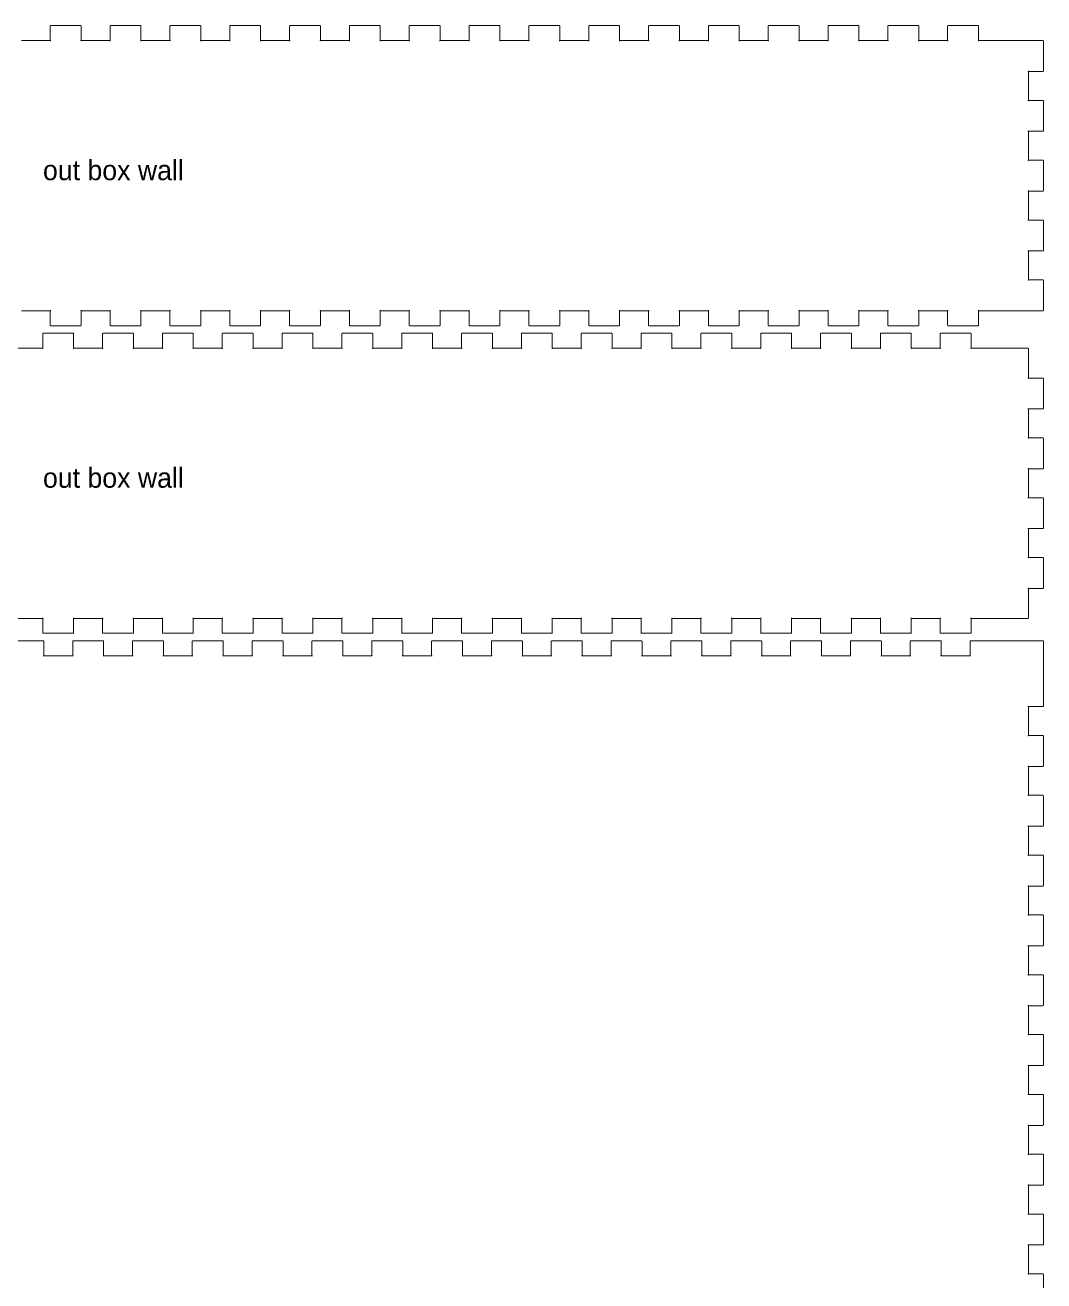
# Model space of a CAD drawing. Extents: x 10 to 772, y 10 to 1010.
# Drawn here: x 186 to 390.3, y 757.9 to 1009.8 of the extents above; entities that cross this region are included whole.
import ezdxf

# ---------------------------------------------------------------- set-up
doc = ezdxf.new("R2010")
doc.units = 0
doc.layers.get('0').update_dxf_attribs({"linetype": 'CONTINUOUS'})

msp = doc.modelspace()

# ---------------------------------------------------------------- linework, layer by layer
at = {"color": 0, "const_width": 0.2}
for points in [[(185.2, 952.5), (191, 952.5), (191.01, 952.5), (191.042, 952.514), (191.037, 952.539), (191.014, 952.542), (191, 952.511), (191, 952.5), (191, 949.6), (191, 949.583), (191.029, 949.53), (191.081, 949.501), (191.099, 949.501), (197.101, 949.501), (197.117, 949.501), (197.17, 949.53), (197.2, 949.583), (197.2, 949.6), (197.2, 952.5), (197.2, 952.511), (197.185, 952.542), (197.163, 952.539), (197.157, 952.514), (197.189, 952.5), (197.2, 952.5), (203, 952.5), (203.01, 952.5), (203.042, 952.514), (203.037, 952.539), (203.014, 952.542), (203, 952.511), (203, 952.5), (203, 949.6), (203, 949.583), (203.029, 949.53), (203.083, 949.501), (203.101, 949.501), (209.1, 949.501), (209.116, 949.501), (209.17, 949.53), (209.2, 949.583), (209.2, 949.6), (209.2, 952.5), (209.2, 952.511), (209.185, 952.542), (209.161, 952.539), (209.157, 952.514), (209.189, 952.5), (209.2, 952.5), (215, 952.5), (215.01, 952.5), (215.041, 952.514), (215.037, 952.539), (215.014, 952.542), (215, 952.511), (215, 952.5), (215, 949.6), (215, 949.583), (215.029, 949.53), (215.082, 949.501), (215.099, 949.501), (221.099, 949.501), (221.116, 949.501), (221.17, 949.53), (221.2, 949.583), (221.2, 949.6), (221.2, 952.5), (221.2, 952.511), (221.185, 952.542), (221.161, 952.539), (221.157, 952.514), (221.189, 952.5), (221.2, 952.5), (227, 952.5), (227.01, 952.5), (227.041, 952.514), (227.037, 952.539), (227.014, 952.542), (227, 952.511), (227, 952.5), (227, 949.6), (227, 949.583), (227.029, 949.53), (227.081, 949.501), (227.099, 949.501), (233.101, 949.501), (233.117, 949.501), (233.17, 949.53), (233.2, 949.583), (233.2, 949.6), (233.2, 952.5), (233.2, 952.511), (233.185, 952.542), (233.163, 952.539), (233.157, 952.514), (233.189, 952.5), (233.2, 952.5), (239, 952.5), (239.01, 952.5), (239.042, 952.514), (239.037, 952.539), (239.014, 952.542), (239, 952.511), (239, 952.5), (239, 949.6), (239, 949.583), (239.029, 949.53), (239.083, 949.501), (239.101, 949.501), (245.1, 949.501), (245.117, 949.501), (245.171, 949.53), (245.2, 949.583), (245.2, 949.6), (245.2, 952.5), (245.2, 952.511), (245.185, 952.542), (245.163, 952.539), (245.157, 952.514), (245.189, 952.5), (245.2, 952.5), (251, 952.5), (251.01, 952.5), (251.041, 952.514), (251.037, 952.539), (251.014, 952.542), (251, 952.511), (251, 952.5), (251, 949.6), (251, 949.583), (251.029, 949.53), (251.083, 949.501), (251.101, 949.501), (257.099, 949.501), (257.116, 949.501), (257.169, 949.53), (257.2, 949.583), (257.2, 949.6), (257.2, 952.5), (257.2, 952.511), (257.185, 952.542), (257.161, 952.539), (257.157, 952.514), (257.189, 952.5), (257.2, 952.5), (263, 952.5), (263.01, 952.5), (263.041, 952.514), (263.037, 952.539), (263.014, 952.542), (263, 952.511), (263, 952.5), (263, 949.6), (263, 949.583), (263.029, 949.53), (263.083, 949.501), (263.101, 949.501), (269.101, 949.501), (269.117, 949.501), (269.171, 949.53), (269.2, 949.583), (269.2, 949.6), (269.2, 952.5), (269.2, 952.511), (269.185, 952.542), (269.162, 952.539), (269.157, 952.514), (269.189, 952.5), (269.2, 952.5), (275, 952.5), (275.01, 952.5), (275.041, 952.514), (275.037, 952.539), (275.014, 952.542), (275, 952.511), (275, 952.5), (275, 949.6), (275, 949.583), (275.029, 949.53), (275.083, 949.501), (275.101, 949.501), (281.1, 949.501), (281.117, 949.501), (281.171, 949.53), (281.2, 949.583), (281.2, 949.6), (281.2, 952.5), (281.2, 952.511), (281.185, 952.542), (281.162, 952.539), (281.157, 952.514), (281.189, 952.5), (281.2, 952.5), (287, 952.5), (287.009, 952.5), (287.041, 952.514), (287.037, 952.539), (287.014, 952.542), (287, 952.511), (287, 952.5), (287, 949.6), (287, 949.583), (287.029, 949.53), (287.082, 949.501), (287.1, 949.501), (293.1, 949.501), (293.117, 949.501), (293.171, 949.53), (293.2, 949.583), (293.2, 949.6), (293.2, 952.5), (293.2, 952.511), (293.184, 952.542), (293.163, 952.539), (293.157, 952.514), (293.189, 952.5), (293.2, 952.5), (299, 952.5), (299.01, 952.5), (299.041, 952.514), (299.037, 952.539), (299.014, 952.542), (299, 952.511), (299, 952.5), (299, 949.6), (299, 949.583), (299.029, 949.53), (299.083, 949.501), (299.101, 949.501), (305.101, 949.501), (305.117, 949.501), (305.171, 949.53), (305.2, 949.583), (305.2, 949.6), (305.2, 952.5), (305.2, 952.511), (305.185, 952.542), (305.162, 952.539), (305.157, 952.514), (305.189, 952.5), (305.2, 952.5), (311, 952.5), (311.01, 952.5), (311.041, 952.514), (311.037, 952.539), (311.013, 952.542), (311, 952.511), (311, 952.5), (311, 949.6), (311, 949.583), (311.029, 949.53), (311.083, 949.501), (311.1, 949.501), (317.1, 949.501), (317.117, 949.501), (317.17, 949.53), (317.199, 949.583), (317.199, 949.6), (317.199, 952.5), (317.199, 952.511), (317.184, 952.542), (317.162, 952.539), (317.157, 952.514), (317.188, 952.5), (317.199, 952.5), (323, 952.5), (323.009, 952.5), (323.041, 952.514), (323.037, 952.539), (323.014, 952.542), (323, 952.511), (323, 952.5), (323, 949.6), (323, 949.583), (323.029, 949.53), (323.082, 949.501), (323.1, 949.501), (329.1, 949.501), (329.117, 949.501), (329.171, 949.53), (329.2, 949.583), (329.2, 949.6), (329.2, 952.5), (329.2, 952.511), (329.184, 952.542), (329.162, 952.539), (329.157, 952.514), (329.189, 952.5), (329.2, 952.5), (335, 952.5), (335.009, 952.5), (335.041, 952.514), (335.037, 952.539), (335.014, 952.542), (335, 952.511), (335, 952.5), (335, 949.6), (335, 949.583), (335.029, 949.53), (335.082, 949.501), (335.1, 949.501), (341.1, 949.501), (341.117, 949.501), (341.171, 949.53), (341.2, 949.583), (341.2, 949.6), (341.2, 952.5), (341.2, 952.511), (341.184, 952.542), (341.162, 952.539), (341.157, 952.514), (341.188, 952.5), (341.2, 952.5), (347, 952.5), (347.009, 952.5), (347.041, 952.514), (347.037, 952.539), (347.013, 952.542), (347, 952.511), (347, 952.5), (347, 949.6), (347, 949.583), (347.029, 949.53), (347.082, 949.501), (347.1, 949.501), (353.099, 949.501), (353.116, 949.501), (353.169, 949.53), (353.201, 949.583), (353.201, 949.6), (353.201, 952.5), (353.201, 952.511), (353.183, 952.542), (353.162, 952.539), (353.155, 952.514), (353.187, 952.5), (353.201, 952.5), (359.001, 952.5), (359.008, 952.5), (359.04, 952.514), (359.036, 952.539), (359.015, 952.542), (359.001, 952.511), (359.001, 952.5), (359.001, 949.6), (359.001, 949.583), (359.029, 949.53), (359.082, 949.501), (359.1, 949.501), (365.1, 949.501), (365.118, 949.501), (365.171, 949.53), (365.199, 949.583), (365.199, 949.6), (365.199, 952.5), (365.199, 952.511), (365.185, 952.542), (365.164, 952.539), (365.157, 952.514), (365.189, 952.5), (365.199, 952.5), (370.999, 952.5), (371.009, 952.5), (371.041, 952.514), (371.038, 952.539), (371.013, 952.542), (370.999, 952.511), (370.999, 952.5), (370.999, 949.6), (370.999, 949.583), (371.027, 949.53), (371.083, 949.501), (371.101, 949.501), (377.102, 949.501), (377.116, 949.501), (377.169, 949.53), (377.201, 949.583), (377.201, 949.6), (377.201, 952.5), (377.201, 952.511), (377.183, 952.542), (377.162, 952.539), (377.158, 952.514), (377.19, 952.5), (377.201, 952.5), (387.1, 952.5), (390.102, 952.5), (390.116, 952.5), (390.172, 952.528), (390.2, 952.581), (390.2, 952.599), (390.2, 958.6), (390.2, 958.617), (390.172, 958.67), (390.116, 958.698), (390.102, 958.698), (387.198, 958.698), (387.188, 958.698), (387.156, 958.688), (387.163, 958.663), (387.184, 958.659), (387.198, 958.691), (387.198, 958.698), (387.198, 964.502), (387.198, 964.512), (387.184, 964.544), (387.163, 964.54), (387.156, 964.516), (387.188, 964.502), (387.198, 964.502), (390.102, 964.502), (390.116, 964.502), (390.172, 964.53), (390.2, 964.583), (390.2, 964.6), (390.2, 970.601), (390.2, 970.619), (390.172, 970.672), (390.116, 970.7), (390.102, 970.7), (387.198, 970.7), (387.188, 970.7), (387.156, 970.686), (387.163, 970.661), (387.184, 970.657), (387.198, 970.689), (387.198, 970.7), (387.198, 976.499), (387.198, 976.51), (387.184, 976.542), (387.163, 976.538), (387.156, 976.514), (387.188, 976.499), (387.198, 976.499), (390.102, 976.499), (390.116, 976.499), (390.172, 976.531), (390.2, 976.584), (390.2, 976.602), (390.2, 982.599), (390.2, 982.62), (390.172, 982.67), (390.116, 982.701), (390.102, 982.701), (387.198, 982.701), (387.188, 982.701), (387.156, 982.687), (387.163, 982.663), (387.184, 982.659), (387.198, 982.691), (387.198, 982.701), (387.198, 988.501), (387.198, 988.512), (387.184, 988.543), (387.163, 988.54), (387.156, 988.515), (387.188, 988.501), (387.198, 988.501), (390.102, 988.501), (390.116, 988.501), (390.172, 988.529), (390.2, 988.586), (390.2, 988.6), (390.2, 994.601), (390.2, 994.618), (390.172, 994.671), (390.116, 994.699), (390.102, 994.699), (387.198, 994.699), (387.188, 994.699), (387.156, 994.685), (387.163, 994.664), (387.184, 994.657), (387.198, 994.689), (387.198, 994.699), (387.198, 1000.5), (387.198, 1000.51), (387.184, 1000.54), (387.163, 1000.54), (387.156, 1000.52), (387.188, 1000.5), (387.198, 1000.5), (390.102, 1000.5), (390.116, 1000.5), (390.172, 1000.53), (390.2, 1000.58), (390.2, 1000.6), (390.2, 1006.6), (390.2, 1006.62), (390.172, 1006.67), (390.116, 1006.7), (390.102, 1006.7), (387.1, 1006.7), (377.201, 1006.7), (377.19, 1006.7), (377.158, 1006.69), (377.162, 1006.66), (377.183, 1006.66), (377.201, 1006.69), (377.201, 1006.7), (377.201, 1009.6), (377.201, 1009.62), (377.169, 1009.67), (377.116, 1009.7), (377.102, 1009.7), (371.101, 1009.7), (371.083, 1009.7), (371.027, 1009.67), (370.999, 1009.62), (370.999, 1009.6), (370.999, 1006.7), (370.999, 1006.69), (371.013, 1006.66), (371.038, 1006.66), (371.041, 1006.69), (371.009, 1006.7), (370.999, 1006.7), (365.199, 1006.7), (365.189, 1006.7), (365.157, 1006.69), (365.164, 1006.66), (365.185, 1006.66), (365.199, 1006.69), (365.199, 1006.7), (365.199, 1009.6), (365.199, 1009.62), (365.171, 1009.67), (365.118, 1009.7), (365.1, 1009.7), (359.1, 1009.7), (359.082, 1009.7), (359.029, 1009.67), (359.001, 1009.62), (359.001, 1009.6), (359.001, 1006.7), (359.001, 1006.69), (359.015, 1006.66), (359.036, 1006.66), (359.04, 1006.69), (359.008, 1006.7), (359.001, 1006.7), (353.201, 1006.7), (353.187, 1006.7), (353.155, 1006.69), (353.162, 1006.66), (353.183, 1006.66), (353.201, 1006.69), (353.201, 1006.7), (353.201, 1009.6), (353.201, 1009.62), (353.169, 1009.67), (353.116, 1009.7), (353.099, 1009.7), (347.1, 1009.7), (347.082, 1009.7), (347.029, 1009.67), (347, 1009.62), (347, 1009.6), (347, 1006.7), (347, 1006.69), (347.013, 1006.66), (347.037, 1006.66), (347.041, 1006.69), (347.009, 1006.7), (347, 1006.7), (341.2, 1006.7), (341.188, 1006.7), (341.157, 1006.69), (341.162, 1006.66), (341.184, 1006.66), (341.2, 1006.69), (341.2, 1006.7), (341.2, 1009.6), (341.2, 1009.62), (341.171, 1009.67), (341.117, 1009.7), (341.1, 1009.7), (335.1, 1009.7), (335.082, 1009.7), (335.029, 1009.67), (335, 1009.62), (335, 1009.6), (335, 1006.7), (335, 1006.69), (335.014, 1006.66), (335.037, 1006.66), (335.041, 1006.69), (335.009, 1006.7), (335, 1006.7), (329.2, 1006.7), (329.189, 1006.7), (329.157, 1006.69), (329.162, 1006.66), (329.184, 1006.66), (329.2, 1006.69), (329.2, 1006.7), (329.2, 1009.6), (329.2, 1009.62), (329.171, 1009.67), (329.117, 1009.7), (329.1, 1009.7), (323.1, 1009.7), (323.082, 1009.7), (323.029, 1009.67), (323, 1009.62), (323, 1009.6), (323, 1006.7), (323, 1006.69), (323.014, 1006.66), (323.037, 1006.66), (323.041, 1006.69), (323.009, 1006.7), (323, 1006.7), (317.199, 1006.7), (317.188, 1006.7), (317.157, 1006.69), (317.162, 1006.66), (317.184, 1006.66), (317.199, 1006.69), (317.199, 1006.7), (317.199, 1009.6), (317.199, 1009.62), (317.17, 1009.67), (317.117, 1009.7), (317.1, 1009.7), (311.1, 1009.7), (311.083, 1009.7), (311.029, 1009.67), (311, 1009.62), (311, 1009.6), (311, 1006.7), (311, 1006.69), (311.013, 1006.66), (311.037, 1006.66), (311.041, 1006.69), (311.01, 1006.7), (311, 1006.7), (305.2, 1006.7), (305.189, 1006.7), (305.157, 1006.69), (305.162, 1006.66), (305.185, 1006.66), (305.2, 1006.69), (305.2, 1006.7), (305.2, 1009.6), (305.2, 1009.62), (305.171, 1009.67), (305.117, 1009.7), (305.101, 1009.7), (299.101, 1009.7), (299.083, 1009.7), (299.029, 1009.67), (299, 1009.62), (299, 1009.6), (299, 1006.7), (299, 1006.69), (299.014, 1006.66), (299.037, 1006.66), (299.041, 1006.69), (299.01, 1006.7), (299, 1006.7), (293.2, 1006.7), (293.189, 1006.7), (293.157, 1006.69), (293.163, 1006.66), (293.184, 1006.66), (293.2, 1006.69), (293.2, 1006.7), (293.2, 1009.6), (293.2, 1009.62), (293.171, 1009.67), (293.117, 1009.7), (293.1, 1009.7), (287.1, 1009.7), (287.082, 1009.7), (287.029, 1009.67), (287, 1009.62), (287, 1009.6), (287, 1006.7), (287, 1006.69), (287.014, 1006.66), (287.037, 1006.66), (287.041, 1006.69), (287.009, 1006.7), (287, 1006.7), (281.2, 1006.7), (281.189, 1006.7), (281.157, 1006.69), (281.162, 1006.66), (281.185, 1006.66), (281.2, 1006.69), (281.2, 1006.7), (281.2, 1009.6), (281.2, 1009.62), (281.171, 1009.67), (281.117, 1009.7), (281.1, 1009.7), (275.101, 1009.7), (275.083, 1009.7), (275.029, 1009.67), (275, 1009.62), (275, 1009.6), (275, 1006.7), (275, 1006.69), (275.014, 1006.66), (275.037, 1006.66), (275.041, 1006.69), (275.01, 1006.7), (275, 1006.7), (269.2, 1006.7), (269.189, 1006.7), (269.157, 1006.69), (269.162, 1006.66), (269.185, 1006.66), (269.2, 1006.69), (269.2, 1006.7), (269.2, 1009.6), (269.2, 1009.62), (269.171, 1009.67), (269.117, 1009.7), (269.101, 1009.7), (263.101, 1009.7), (263.083, 1009.7), (263.029, 1009.67), (263, 1009.62), (263, 1009.6), (263, 1006.7), (263, 1006.69), (263.014, 1006.66), (263.037, 1006.66), (263.041, 1006.69), (263.01, 1006.7), (263, 1006.7), (257.2, 1006.7), (257.189, 1006.7), (257.157, 1006.69), (257.161, 1006.66), (257.185, 1006.66), (257.2, 1006.69), (257.2, 1006.7), (257.2, 1009.6), (257.2, 1009.62), (257.169, 1009.67), (257.116, 1009.7), (257.099, 1009.7), (251.101, 1009.7), (251.083, 1009.7), (251.029, 1009.67), (251, 1009.62), (251, 1009.6), (251, 1006.7), (251, 1006.69), (251.014, 1006.66), (251.037, 1006.66), (251.041, 1006.69), (251.01, 1006.7), (251, 1006.7), (245.2, 1006.7), (245.189, 1006.7), (245.157, 1006.69), (245.163, 1006.66), (245.185, 1006.66), (245.2, 1006.69), (245.2, 1006.7), (245.2, 1009.6), (245.2, 1009.62), (245.171, 1009.67), (245.117, 1009.7), (245.1, 1009.7), (239.101, 1009.7), (239.083, 1009.7), (239.029, 1009.67), (239, 1009.62), (239, 1009.6), (239, 1006.7), (239, 1006.69), (239.014, 1006.66), (239.037, 1006.66), (239.042, 1006.69), (239.01, 1006.7), (239, 1006.7), (233.2, 1006.7), (233.189, 1006.7), (233.157, 1006.69), (233.163, 1006.66), (233.185, 1006.66), (233.2, 1006.69), (233.2, 1006.7), (233.2, 1009.6), (233.2, 1009.62), (233.17, 1009.67), (233.117, 1009.7), (233.101, 1009.7), (227.099, 1009.7), (227.081, 1009.7), (227.029, 1009.67), (227, 1009.62), (227, 1009.6), (227, 1006.7), (227, 1006.69), (227.014, 1006.66), (227.037, 1006.66), (227.041, 1006.69), (227.01, 1006.7), (227, 1006.7), (221.2, 1006.7), (221.189, 1006.7), (221.157, 1006.69), (221.161, 1006.66), (221.185, 1006.66), (221.2, 1006.69), (221.2, 1006.7), (221.2, 1009.6), (221.2, 1009.62), (221.17, 1009.67), (221.116, 1009.7), (221.099, 1009.7), (215.099, 1009.7), (215.082, 1009.7), (215.029, 1009.67), (215, 1009.62), (215, 1009.6), (215, 1006.7), (215, 1006.69), (215.014, 1006.66), (215.037, 1006.66), (215.041, 1006.69), (215.01, 1006.7), (215, 1006.7), (209.2, 1006.7), (209.189, 1006.7), (209.157, 1006.69), (209.161, 1006.66), (209.185, 1006.66), (209.2, 1006.69), (209.2, 1006.7), (209.2, 1009.6), (209.2, 1009.62), (209.17, 1009.67), (209.116, 1009.7), (209.1, 1009.7), (203.101, 1009.7), (203.083, 1009.7), (203.029, 1009.67), (203, 1009.62), (203, 1009.6), (203, 1006.7), (203, 1006.69), (203.014, 1006.66), (203.037, 1006.66), (203.042, 1006.69), (203.01, 1006.7), (203, 1006.7), (197.2, 1006.7), (197.189, 1006.7), (197.157, 1006.69), (197.163, 1006.66), (197.185, 1006.66), (197.2, 1006.69), (197.2, 1006.7), (197.2, 1009.6), (197.2, 1009.62), (197.17, 1009.67), (197.117, 1009.7), (197.101, 1009.7), (191.099, 1009.7), (191.081, 1009.7), (191.029, 1009.67), (191, 1009.62), (191, 1009.6), (191, 1006.7), (191, 1006.69), (191.014, 1006.66), (191.037, 1006.66), (191.042, 1006.69), (191.01, 1006.7), (191, 1006.7), (185.2, 1006.7)], [(183.7, 890.799), (189.5, 890.799), (189.509, 890.799), (189.541, 890.813), (189.537, 890.838), (189.513, 890.841), (189.5, 890.81), (189.5, 890.799), (189.5, 887.899), (189.5, 887.885), (189.528, 887.829), (189.582, 887.801), (189.6, 887.801), (195.6, 887.801), (195.617, 887.801), (195.67, 887.829), (195.699, 887.885), (195.699, 887.899), (195.699, 890.799), (195.699, 890.81), (195.684, 890.841), (195.662, 890.838), (195.657, 890.813), (195.688, 890.799), (195.699, 890.799), (201.5, 890.799), (201.509, 890.799), (201.541, 890.813), (201.537, 890.838), (201.513, 890.841), (201.5, 890.81), (201.5, 890.799), (201.5, 887.899), (201.5, 887.885), (201.529, 887.829), (201.582, 887.801), (201.6, 887.801), (207.6, 887.801), (207.617, 887.801), (207.67, 887.829), (207.701, 887.885), (207.701, 887.899), (207.701, 890.799), (207.701, 890.81), (207.686, 890.841), (207.662, 890.838), (207.658, 890.813), (207.69, 890.799), (207.701, 890.799), (213.499, 890.799), (213.509, 890.799), (213.541, 890.813), (213.537, 890.838), (213.513, 890.841), (213.499, 890.81), (213.499, 890.799), (213.499, 887.899), (213.499, 887.885), (213.528, 887.829), (213.582, 887.801), (213.6, 887.801), (219.6, 887.801), (219.617, 887.801), (219.67, 887.829), (219.7, 887.885), (219.7, 887.899), (219.7, 890.799), (219.7, 890.81), (219.685, 890.841), (219.662, 890.838), (219.658, 890.813), (219.69, 890.799), (219.7, 890.799), (225.501, 890.799), (225.51, 890.799), (225.542, 890.813), (225.538, 890.838), (225.515, 890.841), (225.501, 890.81), (225.501, 890.799), (225.501, 887.899), (225.501, 887.885), (225.53, 887.829), (225.582, 887.801), (225.6, 887.801), (231.6, 887.801), (231.617, 887.801), (231.67, 887.829), (231.699, 887.885), (231.699, 887.899), (231.699, 890.799), (231.699, 890.81), (231.684, 890.841), (231.662, 890.838), (231.656, 890.813), (231.688, 890.799), (231.699, 890.799), (237.5, 890.799), (237.509, 890.799), (237.541, 890.813), (237.537, 890.838), (237.513, 890.841), (237.5, 890.81), (237.5, 890.799), (237.5, 887.899), (237.5, 887.885), (237.528, 887.829), (237.582, 887.801), (237.6, 887.801), (243.6, 887.801), (243.616, 887.801), (243.67, 887.829), (243.701, 887.885), (243.701, 887.899), (243.701, 890.799), (243.701, 890.81), (243.685, 890.841), (243.662, 890.838), (243.658, 890.813), (243.689, 890.799), (243.701, 890.799), (249.499, 890.799), (249.509, 890.799), (249.541, 890.813), (249.537, 890.838), (249.513, 890.841), (249.499, 890.81), (249.499, 890.799), (249.499, 887.899), (249.499, 887.885), (249.528, 887.829), (249.582, 887.801), (249.6, 887.801), (255.6, 887.801), (255.616, 887.801), (255.67, 887.829), (255.7, 887.885), (255.7, 887.899), (255.7, 890.799), (255.7, 890.81), (255.685, 890.841), (255.662, 890.838), (255.658, 890.813), (255.689, 890.799), (255.7, 890.799), (261.501, 890.799), (261.51, 890.799), (261.542, 890.813), (261.538, 890.838), (261.515, 890.841), (261.501, 890.81), (261.501, 890.799), (261.501, 887.899), (261.501, 887.885), (261.53, 887.829), (261.582, 887.801), (261.6, 887.801), (267.6, 887.801), (267.617, 887.801), (267.67, 887.829), (267.7, 887.885), (267.7, 887.899), (267.7, 890.799), (267.7, 890.81), (267.685, 890.841), (267.662, 890.838), (267.658, 890.813), (267.69, 890.799), (267.7, 890.799), (273.5, 890.799), (273.51, 890.799), (273.542, 890.813), (273.538, 890.838), (273.514, 890.841), (273.5, 890.81), (273.5, 890.799), (273.5, 887.899), (273.5, 887.885), (273.529, 887.829), (273.582, 887.801), (273.6, 887.801), (279.6, 887.801), (279.616, 887.801), (279.67, 887.829), (279.701, 887.885), (279.701, 887.899), (279.701, 890.799), (279.701, 890.81), (279.685, 890.841), (279.662, 890.838), (279.658, 890.813), (279.689, 890.799), (279.701, 890.799), (285.501, 890.799), (285.51, 890.799), (285.542, 890.813), (285.538, 890.838), (285.514, 890.841), (285.501, 890.81), (285.501, 890.799), (285.501, 887.899), (285.501, 887.885), (285.53, 887.829), (285.582, 887.801), (285.6, 887.801), (291.6, 887.801), (291.616, 887.801), (291.67, 887.829), (291.7, 887.885), (291.7, 887.899), (291.7, 890.799), (291.7, 890.81), (291.685, 890.841), (291.662, 890.838), (291.658, 890.813), (291.689, 890.799), (291.7, 890.799), (297.501, 890.799), (297.51, 890.799), (297.542, 890.813), (297.538, 890.838), (297.514, 890.841), (297.501, 890.81), (297.501, 890.799), (297.501, 887.899), (297.501, 887.885), (297.53, 887.829), (297.582, 887.801), (297.6, 887.801), (303.6, 887.801), (303.616, 887.801), (303.67, 887.829), (303.7, 887.885), (303.7, 887.899), (303.7, 890.799), (303.7, 890.81), (303.685, 890.841), (303.662, 890.838), (303.658, 890.813), (303.689, 890.799), (303.7, 890.799), (309.5, 890.799), (309.51, 890.799), (309.542, 890.813), (309.538, 890.838), (309.514, 890.841), (309.5, 890.81), (309.5, 890.799), (309.5, 887.899), (309.5, 887.885), (309.529, 887.829), (309.582, 887.801), (309.6, 887.801), (315.6, 887.801), (315.616, 887.801), (315.67, 887.829), (315.7, 887.885), (315.7, 887.899), (315.7, 890.799), (315.7, 890.81), (315.685, 890.841), (315.662, 890.838), (315.657, 890.813), (315.689, 890.799), (315.7, 890.799), (321.501, 890.799), (321.51, 890.799), (321.542, 890.813), (321.538, 890.838), (321.514, 890.841), (321.501, 890.81), (321.501, 890.799), (321.501, 887.899), (321.501, 887.885), (321.529, 887.829), (321.582, 887.801), (321.6, 887.801), (327.6, 887.801), (327.616, 887.801), (327.67, 887.829), (327.7, 887.885), (327.7, 887.899), (327.7, 890.799), (327.7, 890.81), (327.685, 890.841), (327.662, 890.838), (327.658, 890.813), (327.689, 890.799), (327.7, 890.799), (333.5, 890.799), (333.51, 890.799), (333.542, 890.813), (333.538, 890.838), (333.514, 890.841), (333.5, 890.81), (333.5, 890.799), (333.5, 887.899), (333.5, 887.885), (333.53, 887.829), (333.582, 887.801), (333.6, 887.801), (339.6, 887.801), (339.616, 887.801), (339.67, 887.829), (339.7, 887.885), (339.7, 887.899), (339.7, 890.799), (339.7, 890.81), (339.685, 890.841), (339.662, 890.838), (339.658, 890.813), (339.689, 890.799), (339.7, 890.799), (345.5, 890.799), (345.51, 890.799), (345.542, 890.813), (345.538, 890.838), (345.514, 890.841), (345.5, 890.81), (345.5, 890.799), (345.5, 887.899), (345.5, 887.885), (345.529, 887.829), (345.582, 887.801), (345.599, 887.801), (351.599, 887.801), (351.616, 887.801), (351.67, 887.829), (351.7, 887.885), (351.7, 887.899), (351.7, 890.799), (351.7, 890.81), (351.685, 890.841), (351.662, 890.838), (351.657, 890.813), (351.689, 890.799), (351.7, 890.799), (357.501, 890.799), (357.509, 890.799), (357.54, 890.813), (357.537, 890.838), (357.516, 890.841), (357.501, 890.81), (357.501, 890.799), (357.501, 887.899), (357.501, 887.885), (357.53, 887.829), (357.583, 887.801), (357.6, 887.801), (363.601, 887.801), (363.615, 887.801), (363.672, 887.829), (363.7, 887.885), (363.7, 887.899), (363.7, 890.799), (363.7, 890.81), (363.686, 890.841), (363.661, 890.838), (363.657, 890.813), (363.689, 890.799), (363.7, 890.799), (369.499, 890.799), (369.51, 890.799), (369.542, 890.813), (369.538, 890.838), (369.514, 890.841), (369.499, 890.81), (369.499, 890.799), (369.499, 887.899), (369.499, 887.885), (369.528, 887.829), (369.581, 887.801), (369.598, 887.801), (375.599, 887.801), (375.617, 887.801), (375.67, 887.829), (375.701, 887.885), (375.701, 887.899), (375.701, 890.799), (375.701, 890.81), (375.684, 890.841), (375.662, 890.838), (375.659, 890.813), (375.691, 890.799), (375.701, 890.799), (387.1, 890.799), (387.117, 890.799), (387.17, 890.831), (387.198, 890.884), (387.198, 890.901), (387.198, 896.8), (387.198, 896.81), (387.184, 896.842), (387.163, 896.839), (387.156, 896.814), (387.188, 896.8), (387.198, 896.8), (390.102, 896.8), (390.116, 896.8), (390.172, 896.832), (390.2, 896.885), (390.2, 896.899), (390.2, 902.899), (390.2, 902.917), (390.172, 902.97), (390.116, 902.998), (390.102, 902.998), (387.198, 902.998), (387.188, 902.998), (387.156, 902.984), (387.163, 902.963), (387.184, 902.959), (387.198, 902.991), (387.198, 902.998), (387.198, 908.801), (387.198, 908.812), (387.184, 908.844), (387.163, 908.837), (387.156, 908.816), (387.188, 908.801), (387.198, 908.801), (390.102, 908.801), (390.116, 908.801), (390.172, 908.83), (390.2, 908.883), (390.2, 908.9), (390.2, 914.901), (390.2, 914.919), (390.172, 914.972), (390.116, 915), (390.102, 915), (387.198, 915), (387.188, 915), (387.156, 914.986), (387.163, 914.961), (387.184, 914.957), (387.198, 914.989), (387.198, 915), (387.198, 920.799), (387.198, 920.81), (387.184, 920.842), (387.163, 920.838), (387.156, 920.813), (387.188, 920.799), (387.198, 920.799), (390.102, 920.799), (390.116, 920.799), (390.172, 920.831), (390.2, 920.884), (390.2, 920.902), (390.2, 926.899), (390.2, 926.917), (390.172, 926.973), (390.116, 927.001), (390.102, 927.001), (387.198, 927.001), (387.188, 927.001), (387.156, 926.987), (387.163, 926.962), (387.184, 926.959), (387.198, 926.991), (387.198, 927.001), (387.198, 932.801), (387.198, 932.811), (387.184, 932.843), (387.163, 932.84), (387.156, 932.815), (387.188, 932.801), (387.198, 932.801), (390.102, 932.801), (390.116, 932.801), (390.172, 932.829), (390.2, 932.882), (390.2, 932.9), (390.2, 938.9), (390.2, 938.918), (390.172, 938.971), (390.116, 938.999), (390.102, 938.999), (387.198, 938.999), (387.188, 938.999), (387.156, 938.985), (387.163, 938.964), (387.184, 938.957), (387.198, 938.989), (387.198, 938.999), (387.198, 944.901), (387.198, 944.919), (387.17, 944.972), (387.117, 945), (387.1, 945), (375.701, 945), (375.691, 945), (375.659, 944.986), (375.662, 944.961), (375.684, 944.958), (375.701, 944.989), (375.701, 945), (375.701, 947.9), (375.701, 947.917), (375.67, 947.97), (375.617, 947.999), (375.599, 947.999), (369.598, 947.999), (369.581, 947.999), (369.528, 947.97), (369.499, 947.917), (369.499, 947.9), (369.499, 945), (369.499, 944.989), (369.514, 944.958), (369.538, 944.961), (369.542, 944.986), (369.51, 945), (369.499, 945), (363.7, 945), (363.689, 945), (363.657, 944.986), (363.661, 944.961), (363.686, 944.958), (363.7, 944.989), (363.7, 945), (363.7, 947.9), (363.7, 947.917), (363.672, 947.97), (363.615, 947.999), (363.601, 947.999), (357.6, 947.999), (357.583, 947.999), (357.53, 947.97), (357.501, 947.917), (357.501, 947.9), (357.501, 945), (357.501, 944.989), (357.516, 944.958), (357.537, 944.961), (357.54, 944.986), (357.509, 945), (357.501, 945), (351.7, 945), (351.689, 945), (351.657, 944.986), (351.662, 944.961), (351.685, 944.958), (351.7, 944.989), (351.7, 945), (351.7, 947.9), (351.7, 947.917), (351.67, 947.97), (351.616, 947.999), (351.599, 947.999), (345.599, 947.999), (345.582, 947.999), (345.529, 947.97), (345.5, 947.917), (345.5, 947.9), (345.5, 945), (345.5, 944.989), (345.514, 944.958), (345.538, 944.961), (345.542, 944.986), (345.51, 945), (345.5, 945), (339.7, 945), (339.689, 945), (339.658, 944.986), (339.662, 944.961), (339.685, 944.958), (339.7, 944.989), (339.7, 945), (339.7, 947.9), (339.7, 947.917), (339.67, 947.97), (339.616, 947.999), (339.6, 947.999), (333.6, 947.999), (333.582, 947.999), (333.53, 947.97), (333.5, 947.917), (333.5, 947.9), (333.5, 945), (333.5, 944.989), (333.514, 944.958), (333.538, 944.961), (333.542, 944.986), (333.51, 945), (333.5, 945), (327.7, 945), (327.689, 945), (327.658, 944.986), (327.662, 944.961), (327.685, 944.958), (327.7, 944.989), (327.7, 945), (327.7, 947.9), (327.7, 947.917), (327.67, 947.97), (327.616, 947.999), (327.6, 947.999), (321.6, 947.999), (321.582, 947.999), (321.529, 947.97), (321.501, 947.917), (321.501, 947.9), (321.501, 945), (321.501, 944.989), (321.514, 944.958), (321.538, 944.961), (321.542, 944.986), (321.51, 945), (321.501, 945), (315.7, 945), (315.689, 945), (315.657, 944.986), (315.662, 944.961), (315.685, 944.958), (315.7, 944.989), (315.7, 945), (315.7, 947.9), (315.7, 947.917), (315.67, 947.97), (315.616, 947.999), (315.6, 947.999), (309.6, 947.999), (309.582, 947.999), (309.529, 947.97), (309.5, 947.917), (309.5, 947.9), (309.5, 945), (309.5, 944.989), (309.514, 944.958), (309.538, 944.961), (309.542, 944.986), (309.51, 945), (309.5, 945), (303.7, 945), (303.689, 945), (303.658, 944.986), (303.662, 944.961), (303.685, 944.958), (303.7, 944.989), (303.7, 945), (303.7, 947.9), (303.7, 947.917), (303.67, 947.97), (303.616, 947.999), (303.6, 947.999), (297.6, 947.999), (297.582, 947.999), (297.53, 947.97), (297.501, 947.917), (297.501, 947.9), (297.501, 945), (297.501, 944.989), (297.514, 944.958), (297.538, 944.961), (297.542, 944.986), (297.51, 945), (297.501, 945), (291.7, 945), (291.689, 945), (291.658, 944.986), (291.662, 944.961), (291.685, 944.958), (291.7, 944.989), (291.7, 945), (291.7, 947.9), (291.7, 947.917), (291.67, 947.97), (291.616, 947.999), (291.6, 947.999), (285.6, 947.999), (285.582, 947.999), (285.53, 947.97), (285.501, 947.917), (285.501, 947.9), (285.501, 945), (285.501, 944.989), (285.514, 944.958), (285.538, 944.961), (285.542, 944.986), (285.51, 945), (285.501, 945), (279.701, 945), (279.689, 945), (279.658, 944.986), (279.662, 944.961), (279.685, 944.958), (279.701, 944.989), (279.701, 945), (279.701, 947.9), (279.701, 947.917), (279.67, 947.97), (279.616, 947.999), (279.6, 947.999), (273.6, 947.999), (273.582, 947.999), (273.529, 947.97), (273.5, 947.917), (273.5, 947.9), (273.5, 945), (273.5, 944.989), (273.514, 944.958), (273.538, 944.961), (273.542, 944.986), (273.51, 945), (273.5, 945), (267.7, 945), (267.69, 945), (267.658, 944.986), (267.662, 944.961), (267.685, 944.958), (267.7, 944.989), (267.7, 945), (267.7, 947.9), (267.7, 947.917), (267.67, 947.97), (267.617, 947.999), (267.6, 947.999), (261.6, 947.999), (261.582, 947.999), (261.53, 947.97), (261.501, 947.917), (261.501, 947.9), (261.501, 945), (261.501, 944.989), (261.515, 944.958), (261.538, 944.961), (261.542, 944.986), (261.51, 945), (261.501, 945), (255.7, 945), (255.689, 945), (255.658, 944.986), (255.662, 944.961), (255.685, 944.958), (255.7, 944.989), (255.7, 945), (255.7, 947.9), (255.7, 947.917), (255.67, 947.97), (255.616, 947.999), (255.6, 947.999), (249.6, 947.999), (249.582, 947.999), (249.528, 947.97), (249.499, 947.917), (249.499, 947.9), (249.499, 945), (249.499, 944.989), (249.513, 944.958), (249.537, 944.961), (249.541, 944.986), (249.509, 945), (249.499, 945), (243.701, 945), (243.689, 945), (243.658, 944.986), (243.662, 944.961), (243.685, 944.958), (243.701, 944.989), (243.701, 945), (243.701, 947.9), (243.701, 947.917), (243.67, 947.97), (243.616, 947.999), (243.6, 947.999), (237.6, 947.999), (237.582, 947.999), (237.528, 947.97), (237.5, 947.917), (237.5, 947.9), (237.5, 945), (237.5, 944.989), (237.513, 944.958), (237.537, 944.961), (237.541, 944.986), (237.509, 945), (237.5, 945), (231.699, 945), (231.688, 945), (231.656, 944.986), (231.662, 944.961), (231.684, 944.958), (231.699, 944.989), (231.699, 945), (231.699, 947.9), (231.699, 947.917), (231.67, 947.97), (231.617, 947.999), (231.6, 947.999), (225.6, 947.999), (225.582, 947.999), (225.53, 947.97), (225.501, 947.917), (225.501, 947.9), (225.501, 945), (225.501, 944.989), (225.515, 944.958), (225.538, 944.961), (225.542, 944.986), (225.51, 945), (225.501, 945), (219.7, 945), (219.69, 945), (219.658, 944.986), (219.662, 944.961), (219.685, 944.958), (219.7, 944.989), (219.7, 945), (219.7, 947.9), (219.7, 947.917), (219.67, 947.97), (219.617, 947.999), (219.6, 947.999), (213.6, 947.999), (213.582, 947.999), (213.528, 947.97), (213.499, 947.917), (213.499, 947.9), (213.499, 945), (213.499, 944.989), (213.513, 944.958), (213.537, 944.961), (213.541, 944.986), (213.509, 945), (213.499, 945), (207.701, 945), (207.69, 945), (207.658, 944.986), (207.662, 944.961), (207.686, 944.958), (207.701, 944.989), (207.701, 945), (207.701, 947.9), (207.701, 947.917), (207.67, 947.97), (207.617, 947.999), (207.6, 947.999), (201.6, 947.999), (201.582, 947.999), (201.529, 947.97), (201.5, 947.917), (201.5, 947.9), (201.5, 945), (201.5, 944.989), (201.513, 944.958), (201.537, 944.961), (201.541, 944.986), (201.509, 945), (201.5, 945), (195.699, 945), (195.688, 945), (195.657, 944.986), (195.662, 944.961), (195.684, 944.958), (195.699, 944.989), (195.699, 945), (195.699, 947.9), (195.699, 947.917), (195.67, 947.97), (195.617, 947.999), (195.6, 947.999), (189.6, 947.999), (189.582, 947.999), (189.528, 947.97), (189.5, 947.917), (189.5, 947.9), (189.5, 945), (189.5, 944.989), (189.513, 944.958), (189.537, 944.961), (189.541, 944.986), (189.509, 945), (189.5, 945), (183.7, 945)], [(390.2, 753.198), (390.2, 759.199), (390.2, 759.217), (390.172, 759.273), (390.116, 759.301), (390.102, 759.301), (387.198, 759.301), (387.188, 759.301), (387.156, 759.287), (387.163, 759.262), (387.184, 759.259), (387.198, 759.291), (387.198, 759.301), (387.198, 765.101), (387.198, 765.112), (387.184, 765.143), (387.163, 765.136), (387.156, 765.115), (387.188, 765.101), (387.198, 765.101), (390.102, 765.101), (390.116, 765.101), (390.172, 765.129), (390.2, 765.182), (390.2, 765.2), (390.2, 771.2), (390.2, 771.218), (390.172, 771.271), (390.116, 771.299), (390.102, 771.299), (387.198, 771.299), (387.188, 771.299), (387.156, 771.285), (387.163, 771.264), (387.184, 771.26), (387.198, 771.292), (387.198, 771.299), (387.198, 777.099), (387.198, 777.113), (387.184, 777.145), (387.163, 777.138), (387.156, 777.117), (387.188, 777.099), (387.198, 777.099), (390.102, 777.099), (390.116, 777.099), (390.172, 777.131), (390.2, 777.184), (390.2, 777.201), (390.2, 783.198), (390.2, 783.216), (390.172, 783.273), (390.116, 783.301), (390.102, 783.301), (387.198, 783.301), (387.188, 783.301), (387.156, 783.287), (387.163, 783.262), (387.184, 783.258), (387.198, 783.29), (387.198, 783.301), (387.198, 789.1), (387.198, 789.111), (387.184, 789.143), (387.163, 789.139), (387.156, 789.115), (387.188, 789.1), (387.198, 789.1), (390.102, 789.1), (390.116, 789.1), (390.172, 789.129), (390.2, 789.182), (390.2, 789.199), (390.2, 795.2), (390.2, 795.218), (390.172, 795.27), (390.116, 795.299), (390.102, 795.299), (387.198, 795.299), (387.188, 795.299), (387.156, 795.288), (387.163, 795.263), (387.184, 795.26), (387.198, 795.292), (387.198, 795.299), (387.198, 801.102), (387.198, 801.113), (387.184, 801.144), (387.163, 801.137), (387.156, 801.116), (387.188, 801.102), (387.198, 801.102), (390.102, 801.102), (390.116, 801.102), (390.172, 801.13), (390.2, 801.183), (390.2, 801.201), (390.2, 807.201), (390.2, 807.219), (390.172, 807.272), (390.116, 807.3), (390.102, 807.3), (387.198, 807.3), (387.188, 807.3), (387.156, 807.286), (387.163, 807.261), (387.184, 807.258), (387.198, 807.29), (387.198, 807.3), (387.198, 813.1), (387.198, 813.11), (387.184, 813.142), (387.163, 813.139), (387.156, 813.114), (387.188, 813.1), (387.198, 813.1), (390.102, 813.1), (390.116, 813.1), (390.172, 813.128), (390.2, 813.185), (390.2, 813.199), (390.2, 819.199), (390.2, 819.217), (390.172, 819.27), (390.116, 819.302), (390.102, 819.302), (387.198, 819.302), (387.188, 819.302), (387.156, 819.288), (387.163, 819.263), (387.184, 819.259), (387.198, 819.291), (387.198, 819.302), (387.198, 825.101), (387.198, 825.112), (387.184, 825.144), (387.163, 825.137), (387.156, 825.115), (387.188, 825.101), (387.198, 825.101), (390.102, 825.101), (390.116, 825.101), (390.172, 825.13), (390.2, 825.183), (390.2, 825.2), (390.2, 831.201), (390.2, 831.219), (390.172, 831.271), (390.116, 831.3), (390.102, 831.3), (387.198, 831.3), (387.188, 831.3), (387.156, 831.286), (387.163, 831.264), (387.184, 831.257), (387.198, 831.289), (387.198, 831.3), (387.198, 837.099), (387.198, 837.11), (387.184, 837.142), (387.163, 837.138), (387.156, 837.117), (387.188, 837.099), (387.198, 837.099), (390.102, 837.099), (390.116, 837.099), (390.172, 837.128), (390.2, 837.184), (390.2, 837.198), (390.2, 843.199), (390.2, 843.216), (390.172, 843.273), (390.116, 843.301), (390.102, 843.301), (387.198, 843.301), (387.188, 843.301), (387.156, 843.287), (387.163, 843.262), (387.184, 843.259), (387.198, 843.291), (387.198, 843.301), (387.198, 849.101), (387.198, 849.111), (387.184, 849.143), (387.163, 849.136), (387.156, 849.115), (387.188, 849.101), (387.198, 849.101), (390.102, 849.101), (390.116, 849.101), (390.172, 849.129), (390.2, 849.182), (390.2, 849.2), (390.2, 855.2), (390.2, 855.218), (390.172, 855.271), (390.116, 855.299), (390.102, 855.299), (387.198, 855.299), (387.188, 855.299), (387.156, 855.285), (387.163, 855.264), (387.184, 855.26), (387.198, 855.292), (387.198, 855.299), (387.198, 861.099), (387.198, 861.113), (387.184, 861.145), (387.163, 861.138), (387.156, 861.116), (387.188, 861.099), (387.198, 861.099), (390.102, 861.099), (390.116, 861.099), (390.172, 861.131), (390.2, 861.183), (390.2, 861.201), (390.2, 867.198), (390.2, 867.216), (390.172, 867.272), (390.116, 867.301), (390.102, 867.301), (387.198, 867.301), (387.188, 867.301), (387.156, 867.287), (387.163, 867.262), (387.184, 867.258), (387.198, 867.29), (387.198, 867.301), (387.198, 873.1), (387.198, 873.111), (387.184, 873.143), (387.163, 873.139), (387.156, 873.114), (387.188, 873.1), (387.198, 873.1), (390.102, 873.1), (390.116, 873.1), (390.172, 873.129), (390.2, 873.181), (390.2, 873.199), (390.2, 883.2), (390.2, 886.199), (390.2, 886.217), (390.172, 886.273), (390.116, 886.301), (390.102, 886.301), (387.1, 886.301), (375.599, 886.301), (375.581, 886.301), (375.528, 886.273), (375.5, 886.217), (375.5, 886.199), (375.5, 883.299), (375.5, 883.292), (375.514, 883.26), (375.539, 883.264), (375.543, 883.285), (375.511, 883.299), (375.5, 883.299), (369.701, 883.299), (369.69, 883.299), (369.658, 883.285), (369.662, 883.264), (369.686, 883.26), (369.701, 883.292), (369.701, 883.299), (369.701, 886.199), (369.701, 886.217), (369.669, 886.273), (369.616, 886.301), (369.598, 886.301), (363.601, 886.301), (363.583, 886.301), (363.53, 886.273), (363.499, 886.217), (363.499, 886.199), (363.499, 883.299), (363.499, 883.292), (363.513, 883.26), (363.538, 883.264), (363.541, 883.285), (363.509, 883.299), (363.499, 883.299), (357.699, 883.299), (357.688, 883.299), (357.657, 883.285), (357.66, 883.264), (357.685, 883.26), (357.699, 883.292), (357.699, 883.299), (357.699, 886.199), (357.699, 886.217), (357.671, 886.273), (357.614, 886.301), (357.6, 886.301), (351.599, 886.301), (351.582, 886.301), (351.529, 886.273), (351.5, 886.217), (351.5, 886.199), (351.5, 883.299), (351.5, 883.292), (351.514, 883.26), (351.537, 883.264), (351.542, 883.285), (351.51, 883.299), (351.5, 883.299), (345.7, 883.299), (345.689, 883.299), (345.657, 883.285), (345.662, 883.264), (345.685, 883.26), (345.7, 883.292), (345.7, 883.299), (345.7, 886.199), (345.7, 886.217), (345.67, 886.273), (345.616, 886.301), (345.599, 886.301), (339.6, 886.301), (339.582, 886.301), (339.529, 886.273), (339.5, 886.217), (339.5, 886.199), (339.5, 883.299), (339.5, 883.292), (339.514, 883.26), (339.538, 883.264), (339.542, 883.285), (339.51, 883.299), (339.5, 883.299), (333.7, 883.299), (333.689, 883.299), (333.658, 883.285), (333.662, 883.264), (333.685, 883.26), (333.7, 883.292), (333.7, 883.299), (333.7, 886.199), (333.7, 886.217), (333.67, 886.273), (333.616, 886.301), (333.6, 886.301), (327.6, 886.301), (327.582, 886.301), (327.529, 886.273), (327.501, 886.217), (327.501, 886.199), (327.501, 883.299), (327.501, 883.292), (327.514, 883.26), (327.538, 883.264), (327.542, 883.285), (327.51, 883.299), (327.501, 883.299), (321.7, 883.299), (321.689, 883.299), (321.657, 883.285), (321.662, 883.264), (321.685, 883.26), (321.7, 883.292), (321.7, 883.299), (321.7, 886.199), (321.7, 886.217), (321.67, 886.273), (321.616, 886.301), (321.6, 886.301), (315.6, 886.301), (315.582, 886.301), (315.529, 886.273), (315.5, 886.217), (315.5, 886.199), (315.5, 883.299), (315.5, 883.292), (315.514, 883.26), (315.538, 883.264), (315.542, 883.285), (315.51, 883.299), (315.5, 883.299), (309.7, 883.299), (309.689, 883.299), (309.658, 883.285), (309.662, 883.264), (309.685, 883.26), (309.7, 883.292), (309.7, 883.299), (309.7, 886.199), (309.7, 886.217), (309.67, 886.273), (309.616, 886.301), (309.6, 886.301), (303.6, 886.301), (303.582, 886.301), (303.529, 886.273), (303.5, 886.217), (303.5, 886.199), (303.5, 883.299), (303.5, 883.292), (303.514, 883.26), (303.538, 883.264), (303.542, 883.285), (303.51, 883.299), (303.5, 883.299), (297.7, 883.299), (297.689, 883.299), (297.658, 883.285), (297.662, 883.264), (297.685, 883.26), (297.7, 883.292), (297.7, 883.299), (297.7, 886.199), (297.7, 886.217), (297.67, 886.273), (297.616, 886.301), (297.6, 886.301), (291.6, 886.301), (291.582, 886.301), (291.53, 886.273), (291.501, 886.217), (291.501, 886.199), (291.501, 883.299), (291.501, 883.292), (291.514, 883.26), (291.538, 883.264), (291.542, 883.285), (291.51, 883.299), (291.501, 883.299), (285.7, 883.299), (285.689, 883.299), (285.658, 883.285), (285.662, 883.264), (285.685, 883.26), (285.7, 883.292), (285.7, 883.299), (285.7, 886.199), (285.7, 886.217), (285.67, 886.273), (285.616, 886.301), (285.6, 886.301), (279.6, 886.301), (279.582, 886.301), (279.528, 886.273), (279.499, 886.217), (279.499, 886.199), (279.499, 883.299), (279.499, 883.292), (279.513, 883.26), (279.537, 883.264), (279.54, 883.285), (279.509, 883.299), (279.499, 883.299), (273.701, 883.299), (273.69, 883.299), (273.658, 883.285), (273.662, 883.264), (273.685, 883.26), (273.701, 883.292), (273.701, 883.299), (273.701, 886.199), (273.701, 886.217), (273.67, 886.273), (273.616, 886.301), (273.6, 886.301), (267.6, 886.301), (267.582, 886.301), (267.53, 886.273), (267.501, 886.217), (267.501, 886.199), (267.501, 883.299), (267.501, 883.292), (267.515, 883.26), (267.538, 883.264), (267.542, 883.285), (267.51, 883.299), (267.501, 883.299), (261.7, 883.299), (261.689, 883.299), (261.658, 883.285), (261.662, 883.264), (261.685, 883.26), (261.7, 883.292), (261.7, 883.299), (261.7, 886.199), (261.7, 886.217), (261.67, 886.273), (261.616, 886.301), (261.6, 886.301), (255.6, 886.301), (255.582, 886.301), (255.53, 886.273), (255.501, 886.217), (255.501, 886.199), (255.501, 883.299), (255.501, 883.292), (255.514, 883.26), (255.538, 883.264), (255.542, 883.285), (255.51, 883.299), (255.501, 883.299), (249.701, 883.299), (249.689, 883.299), (249.658, 883.285), (249.662, 883.264), (249.686, 883.26), (249.701, 883.292), (249.701, 883.299), (249.701, 886.199), (249.701, 886.217), (249.67, 886.273), (249.616, 886.301), (249.6, 886.301), (243.6, 886.301), (243.582, 886.301), (243.528, 886.273), (243.499, 886.217), (243.499, 886.199), (243.499, 883.299), (243.499, 883.292), (243.513, 883.26), (243.537, 883.264), (243.541, 883.285), (243.509, 883.299), (243.499, 883.299), (237.701, 883.299), (237.69, 883.299), (237.658, 883.285), (237.662, 883.264), (237.685, 883.26), (237.701, 883.292), (237.701, 883.299), (237.701, 886.199), (237.701, 886.217), (237.67, 886.273), (237.617, 886.301), (237.6, 886.301), (231.6, 886.301), (231.582, 886.301), (231.528, 886.273), (231.499, 886.217), (231.499, 886.199), (231.499, 883.299), (231.499, 883.292), (231.513, 883.26), (231.537, 883.264), (231.541, 883.285), (231.509, 883.299), (231.499, 883.299), (225.701, 883.299), (225.69, 883.299), (225.658, 883.285), (225.662, 883.264), (225.685, 883.26), (225.701, 883.292), (225.701, 883.299), (225.701, 886.199), (225.701, 886.217), (225.67, 886.273), (225.617, 886.301), (225.6, 886.301), (219.6, 886.301), (219.582, 886.301), (219.528, 886.273), (219.499, 886.217), (219.499, 886.199), (219.499, 883.299), (219.499, 883.292), (219.513, 883.26), (219.537, 883.264), (219.541, 883.285), (219.509, 883.299), (219.499, 883.299), (213.701, 883.299), (213.689, 883.299), (213.658, 883.285), (213.662, 883.264), (213.686, 883.26), (213.701, 883.292), (213.701, 883.299), (213.701, 886.199), (213.701, 886.217), (213.67, 886.273), (213.616, 886.301), (213.6, 886.301), (207.6, 886.301), (207.582, 886.301), (207.529, 886.273), (207.5, 886.217), (207.5, 886.199), (207.5, 883.299), (207.5, 883.292), (207.513, 883.26), (207.537, 883.264), (207.541, 883.285), (207.509, 883.299), (207.5, 883.299), (201.699, 883.299), (201.688, 883.299), (201.657, 883.285), (201.662, 883.264), (201.684, 883.26), (201.699, 883.292), (201.699, 883.299), (201.699, 886.199), (201.699, 886.217), (201.67, 886.273), (201.617, 886.301), (201.6, 886.301), (195.6, 886.301), (195.582, 886.301), (195.529, 886.273), (195.5, 886.217), (195.5, 886.199), (195.5, 883.299), (195.5, 883.292), (195.513, 883.26), (195.537, 883.264), (195.541, 883.285), (195.509, 883.299), (195.5, 883.299), (189.699, 883.299), (189.688, 883.299), (189.657, 883.285), (189.662, 883.264), (189.684, 883.26), (189.699, 883.292), (189.699, 883.299), (189.699, 886.199), (189.699, 886.217), (189.67, 886.273), (189.617, 886.301), (189.6, 886.301), (183.6, 886.301)]]:
    msp.add_lwpolyline(points, dxfattribs=at)

# ---------------------------------------------------------------- texts
at = {"color": 1}
for p in [(189.541, 978.697), (189.541, 916.996)]:
    msp.add_text('out box wall', height=4.0005, dxfattribs=at).set_placement(p)

doc.saveas('drawing.dxf')
